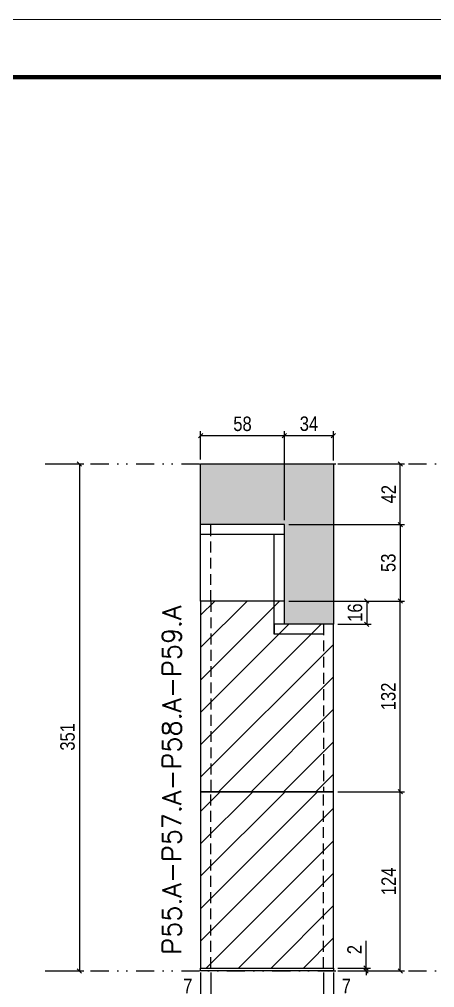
# Model space of a CAD drawing. Extents: x 28748 to 35002, y 14885 to 43501.
# Drawn here: x 29146 to 29433, y 32493 to 33164 of the extents above; entities that cross this region are included whole.
import ezdxf

# ---------------------------------------------------------------- set-up
doc = ezdxf.new("R2010")
doc.units = 0
for name, pattern in [('DASHED', [0.75, 0.5, -0.25]), ('DIVIDE2', [0.625, 0.25, -0.125, 0, -0.125, 0, -0.125]), ('HIDDEN', [0.375, 0.25, -0.125])]:
    doc.linetypes.add(name, pattern=pattern)
for name, color, linetype in [('COTA', 241, 'Continuous'), ('FUNDOS', 1, 'Continuous'), ('Nível', 160, 'Continuous'), ('Painéis', 200, 'Continuous'), ('SARR_2.2x7', 40, 'Continuous'), ('Sarrafo de Pressão', 42, 'HIDDEN')]:
    doc.layers.add(name, color=color, linetype=linetype)
for name, color, linetype, lineweight in [('Folhas', 255, 'Continuous', 9), ('Hachura', 251, 'Continuous', 9), ('SARRAFO DE PRESSAO', 251, 'DASHED', 9), ('Texto Seção', 7, 'Continuous', 15)]:
    doc.layers.add(name, color=color, linetype=linetype, lineweight=lineweight)
doc.styles.add('COTA TECNICA', font='techl___.ttf', dxfattribs={"height": 10})
doc.styles.add('COTA TECNICA-50', font='techl___.ttf', dxfattribs={"height": 10})
doc.styles.add('REGUA-120', font='ROMANS.shx', dxfattribs={"height": 15})
doc.dimstyles.new('COTA PAINEL-50', dxfattribs={"dimtxt": 10, "dimasz": 3, "dimexe": 3, "dimexo": 3, "dimgap": 3, "dimtad": 1, "dimdec": 1, "dimzin": 12, "dimdsep": 46, "dimtxsty": 'COTA TECNICA-50', "dimblk1": 'OBLIQUE', "dimblk2": 'OBLIQUE', "dimsah": 1, "dimcen": 0.9, "dimclrd": 4, "dimclre": 4, "dimclrt": 240, "dimadec": 1, "dimazin": 3, "dimtfac": 1, "dimtdec": 1, "dimtmove": 0, "dimatfit": 3, "dimfxl": 1, "dimtolj": 1, "dimtzin": 12, "dimarcsym": 0})
doc.dimstyles.new('PAINEL', dxfattribs={"dimtxt": 10, "dimasz": 3, "dimexe": 3, "dimexo": 3, "dimgap": 3, "dimtad": 1, "dimdec": 1, "dimzin": 12, "dimdsep": 46, "dimtxsty": 'COTA TECNICA', "dimblk1": 'OBLIQUE', "dimblk2": 'OBLIQUE', "dimsah": 1, "dimcen": 0.9, "dimclrd": 4, "dimclre": 4, "dimclrt": 240, "dimadec": 1, "dimazin": 3, "dimtfac": 1, "dimtdec": 1, "dimtmove": 0, "dimatfit": 3, "dimfxl": 1, "dimtolj": 1, "dimtzin": 12, "dimarcsym": 0})

# ---------------------------------------------------------------- blocks, each defined once
blk = doc.blocks.new('9999999999')
at = {"layer": 'Folhas'}
blk.add_lwpolyline([(98138.98, 34190.21), (99623.98, 34190.21), (99623.98, 35240.21), (98138.98, 35240.21)], close=True, dxfattribs=at)
at = {"layer": 'Folhas', "color": 30, "const_width": 3}
blk.add_lwpolyline([(98213.98, 34230.21), (99583.98, 34230.21), (99583.98, 35200.21), (98213.98, 35200.21)], close=True, dxfattribs=at)
blk = doc.blocks.new('_Oblique')
at = {"color": 0, "linetype": 'ByBlock', "lineweight": -2}
blk.add_line((-0.5, -0.5), (0.5, 0.5), dxfattribs=at)
blk = doc.blocks.new('*D1681')
at = {"layer": 'COTA', "color": 4, "linetype": 'ByBlock', "lineweight": -2, "transparency": 16777216}
for p, q in [((29166.65, 32855.85), (29190.36, 32855.85)), ((29187.36, 32855.85), (29187.36, 32504.85)), ((29166.65, 32504.85), (29190.36, 32504.85))]:
    blk.add_line(p, q, dxfattribs=at)
at = {"layer": 'Defpoints', "color": 0, "linetype": 'ByBlock', "transparency": 16777216}
for p in [(29163.65, 32855.85), (29163.65, 32504.85), (29187.36, 32504.85)]:
    blk.add_point(p, dxfattribs=at)
at = {"layer": 'COTA', "color": 4, "linetype": 'ByBlock', "lineweight": -2, "transparency": 16777216, "xscale": 3, "yscale": 3, "zscale": 3}
for p, rotation in [((29187.36, 32855.85), 90), ((29187.36, 32504.85), 270)]:
    blk.add_blockref('_Oblique', p, dxfattribs=dict(at, rotation=rotation))
at = {"layer": 'COTA', "color": 240, "linetype": 'ByBlock', "transparency": 16777216, "insert": (29179.14, 32666.85), "char_height": 10, "attachment_point": 5, "rotation": 90, "style": 'COTA TECNICA'}
blk.add_mtext('\\A1;351', dxfattribs=at)
blk = doc.blocks.new('*D724')
at = {"layer": 'COTA', "color": 4, "lineweight": -2, "transparency": 16777216}
for p, q in [((29271.26, 32503.85), (29271.26, 32449.68)), ((29363.26, 32503.85), (29363.26, 32449.68)), ((29271.26, 32452.68), (29363.26, 32452.68))]:
    blk.add_line(p, q, dxfattribs=at)
at = {"layer": 'Defpoints', "color": 0, "transparency": 16777216}
for p in [(29271.26, 32506.85), (29363.26, 32506.85), (29363.26, 32452.68)]:
    blk.add_point(p, dxfattribs=at)
at = {"layer": 'COTA', "color": 4, "lineweight": -2, "transparency": 16777216, "xscale": 3, "yscale": 3, "zscale": 3, "rotation": 180}
blk.add_blockref('_Oblique', (29271.26, 32452.68), dxfattribs=at)
at = {"layer": 'COTA', "color": 4, "lineweight": -2, "transparency": 16777216, "xscale": 3, "yscale": 3, "zscale": 3}
blk.add_blockref('_Oblique', (29363.26, 32452.68), dxfattribs=at)
at = {"layer": 'COTA', "color": 240, "transparency": 16777216, "insert": (29317.26, 32460.76), "char_height": 10, "attachment_point": 5, "style": 'COTA TECNICA'}
blk.add_mtext('\\A1;92', dxfattribs=at)
blk = doc.blocks.new('*D725')
at = {"layer": 'COTA', "color": 4, "lineweight": -2, "transparency": 16777216}
for p, q in [((29366.26, 32628.85), (29412.5, 32628.85)), ((29409.5, 32504.85), (29409.5, 32628.85)), ((29366.26, 32504.85), (29412.5, 32504.85))]:
    blk.add_line(p, q, dxfattribs=at)
at = {"layer": 'Defpoints', "color": 0, "transparency": 16777216}
for p in [(29363.26, 32628.85), (29409.5, 32628.85), (29363.26, 32504.85)]:
    blk.add_point(p, dxfattribs=at)
at = {"layer": 'COTA', "color": 4, "lineweight": -2, "transparency": 16777216, "xscale": 3, "yscale": 3, "zscale": 3}
for p, rotation in [((29409.5, 32628.85), 90), ((29409.5, 32504.85), 270)]:
    blk.add_blockref('_Oblique', p, dxfattribs=dict(at, rotation=rotation))
at = {"layer": 'COTA', "color": 240, "transparency": 16777216, "insert": (29401.43, 32566.85), "char_height": 10, "attachment_point": 5, "rotation": 90, "style": 'COTA TECNICA-50'}
blk.add_mtext('\\A1;124', dxfattribs=at)
blk = doc.blocks.new('*D726')
at = {"layer": 'COTA', "color": 4, "lineweight": -2, "transparency": 16777216}
for p, q in [((29385.79, 32506.85), (29385.79, 32525.65)), ((29366.26, 32506.85), (29388.79, 32506.85)), ((29366.26, 32504.85), (29388.79, 32504.85)), ((29385.79, 32504.85), (29385.79, 32506.85)), ((29385.79, 32504.85), (29385.79, 32501.85))]:
    blk.add_line(p, q, dxfattribs=at)
at = {"layer": 'Defpoints', "color": 0, "transparency": 16777216}
for p in [(29363.26, 32506.85), (29363.26, 32504.85), (29385.79, 32504.85)]:
    blk.add_point(p, dxfattribs=at)
at = {"layer": 'COTA', "color": 4, "lineweight": -2, "transparency": 16777216, "xscale": 3, "yscale": 3, "zscale": 3}
for p, rotation in [((29385.79, 32506.85), 270), ((29385.79, 32504.85), 90)]:
    blk.add_blockref('_Oblique', p, dxfattribs=dict(at, rotation=rotation))
at = {"layer": 'COTA', "color": 240, "transparency": 16777216, "insert": (29377.79, 32519.6), "char_height": 10, "attachment_point": 5, "rotation": 90, "style": 'COTA TECNICA-50'}
blk.add_mtext('\\A1;2', dxfattribs=at)
blk = doc.blocks.new('*D727')
at = {"layer": 'COTA', "color": 4, "lineweight": -2, "transparency": 16777216}
for p, q in [((29278.26, 32503.85), (29278.26, 32483.34)), ((29271.26, 32501.85), (29271.26, 32483.34)), ((29271.26, 32486.34), (29256.53, 32486.34)), ((29278.26, 32486.34), (29271.26, 32486.34))]:
    blk.add_line(p, q, dxfattribs=at)
at = {"layer": 'Defpoints', "color": 0, "transparency": 16777216}
for p in [(29271.26, 32504.85), (29278.26, 32506.85), (29271.26, 32486.34)]:
    blk.add_point(p, dxfattribs=at)
at = {"layer": 'COTA', "color": 4, "lineweight": -2, "transparency": 16777216, "xscale": 3, "yscale": 3, "zscale": 3, "rotation": 180}
blk.add_blockref('_Oblique', (29271.26, 32486.34), dxfattribs=at)
at = {"layer": 'COTA', "color": 4, "lineweight": -2, "transparency": 16777216, "xscale": 3, "yscale": 3, "zscale": 3}
blk.add_blockref('_Oblique', (29278.26, 32486.34), dxfattribs=at)
at = {"layer": 'COTA', "color": 240, "transparency": 16777216, "insert": (29262.39, 32494.41), "char_height": 10, "attachment_point": 5, "style": 'COTA TECNICA-50'}
blk.add_mtext('\\A1;7', dxfattribs=at)
blk = doc.blocks.new('*D728')
at = {"layer": 'COTA', "color": 4, "lineweight": -2, "transparency": 16777216}
for p, q in [((29356.26, 32503.85), (29356.26, 32483.34)), ((29363.26, 32501.85), (29363.26, 32483.34)), ((29356.26, 32486.34), (29363.26, 32486.34)), ((29363.26, 32486.34), (29377.99, 32486.34))]:
    blk.add_line(p, q, dxfattribs=at)
at = {"layer": 'Defpoints', "color": 0, "transparency": 16777216}
for p in [(29356.26, 32506.85), (29363.26, 32504.85), (29363.26, 32486.34)]:
    blk.add_point(p, dxfattribs=at)
at = {"layer": 'COTA', "color": 4, "lineweight": -2, "transparency": 16777216, "xscale": 3, "yscale": 3, "zscale": 3, "rotation": 180}
blk.add_blockref('_Oblique', (29356.26, 32486.34), dxfattribs=at)
at = {"layer": 'COTA', "color": 4, "lineweight": -2, "transparency": 16777216, "xscale": 3, "yscale": 3, "zscale": 3}
blk.add_blockref('_Oblique', (29363.26, 32486.34), dxfattribs=at)
at = {"layer": 'COTA', "color": 240, "transparency": 16777216, "insert": (29372.13, 32494.41), "char_height": 10, "attachment_point": 5, "style": 'COTA TECNICA-50'}
blk.add_mtext('\\A1;7', dxfattribs=at)
blk = doc.blocks.new('*D1671')
at = {"layer": 'Defpoints', "color": 0, "linetype": 'ByBlock', "transparency": 16777216}
for p in [(29363.26, 32760.85), (29409.5, 32760.85), (29363.26, 32628.85)]:
    blk.add_point(p, dxfattribs=at)
at = {"layer": 'FUNDOS', "color": 4, "linetype": 'ByBlock', "lineweight": -2, "transparency": 16777216}
for p, q in [((29366.26, 32760.85), (29412.5, 32760.85)), ((29409.5, 32628.85), (29409.5, 32760.85)), ((29366.26, 32628.85), (29412.5, 32628.85))]:
    blk.add_line(p, q, dxfattribs=at)
at = {"layer": 'FUNDOS', "color": 4, "linetype": 'ByBlock', "lineweight": -2, "transparency": 16777216, "xscale": 3, "yscale": 3, "zscale": 3}
for p, rotation in [((29409.5, 32760.85), 90), ((29409.5, 32628.85), 270)]:
    blk.add_blockref('_Oblique', p, dxfattribs=dict(at, rotation=rotation))
at = {"layer": 'FUNDOS', "color": 240, "linetype": 'ByBlock', "transparency": 16777216, "insert": (29401.28, 32694.85), "char_height": 10, "attachment_point": 5, "rotation": 90, "style": 'COTA TECNICA'}
blk.add_mtext('\\A1;132', dxfattribs=at)
blk = doc.blocks.new('*D1278')
at = {"layer": 'COTA', "color": 4, "lineweight": -2, "transparency": 16777216}
for p, q in [((29332.26, 32813.85), (29412.5, 32813.85)), ((29409.5, 32813.85), (29409.5, 32760.85)), ((29366.26, 32760.85), (29412.5, 32760.85))]:
    blk.add_line(p, q, dxfattribs=at)
at = {"layer": 'Defpoints', "color": 0, "transparency": 16777216}
for p in [(29329.26, 32813.85), (29363.26, 32760.85), (29409.5, 32760.85)]:
    blk.add_point(p, dxfattribs=at)
at = {"layer": 'COTA', "color": 4, "lineweight": -2, "transparency": 16777216, "xscale": 3, "yscale": 3, "zscale": 3}
for p, rotation in [((29409.5, 32813.85), 90), ((29409.5, 32760.85), 270)]:
    blk.add_blockref('_Oblique', p, dxfattribs=dict(at, rotation=rotation))
at = {"layer": 'COTA', "color": 240, "transparency": 16777216, "insert": (29401.28, 32787.35), "char_height": 10, "attachment_point": 5, "rotation": 90, "style": 'COTA TECNICA-50'}
blk.add_mtext('\\A1;53', dxfattribs=at)
blk = doc.blocks.new('*D2050')
at = {"layer": 'COTA', "color": 4, "lineweight": -2, "transparency": 16777216}
for p, q in [((29332.26, 32760.85), (29389.33, 32760.85)), ((29386.33, 32760.85), (29386.33, 32744.85)), ((29366.26, 32744.85), (29389.33, 32744.85))]:
    blk.add_line(p, q, dxfattribs=at)
at = {"layer": 'Defpoints', "color": 0, "transparency": 16777216}
for p in [(29329.26, 32760.85), (29363.26, 32744.85), (29386.33, 32744.85)]:
    blk.add_point(p, dxfattribs=at)
at = {"layer": 'COTA', "color": 4, "lineweight": -2, "transparency": 16777216, "xscale": 3, "yscale": 3, "zscale": 3}
for p, rotation in [((29386.33, 32760.85), 90), ((29386.33, 32744.85), 270)]:
    blk.add_blockref('_Oblique', p, dxfattribs=dict(at, rotation=rotation))
at = {"layer": 'COTA', "color": 240, "transparency": 16777216, "insert": (29378.22, 32752.85), "char_height": 10, "attachment_point": 5, "rotation": 90, "style": 'COTA TECNICA-50'}
blk.add_mtext('\\A1;16', dxfattribs=at)
blk = doc.blocks.new('*D1279')
at = {"layer": 'COTA', "color": 4, "lineweight": -2, "transparency": 16777216}
for p, q in [((29329.26, 32816.85), (29329.26, 32878.39)), ((29329.26, 32875.39), (29363.26, 32875.39)), ((29363.26, 32858.12), (29363.26, 32878.39))]:
    blk.add_line(p, q, dxfattribs=at)
at = {"layer": 'Defpoints', "color": 0, "transparency": 16777216}
for p in [(29363.26, 32875.39), (29363.26, 32855.12), (29329.26, 32813.85)]:
    blk.add_point(p, dxfattribs=at)
at = {"layer": 'COTA', "color": 4, "lineweight": -2, "transparency": 16777216, "xscale": 3, "yscale": 3, "zscale": 3, "rotation": 180}
blk.add_blockref('_Oblique', (29329.26, 32875.39), dxfattribs=at)
at = {"layer": 'COTA', "color": 4, "lineweight": -2, "transparency": 16777216, "xscale": 3, "yscale": 3, "zscale": 3}
blk.add_blockref('_Oblique', (29363.26, 32875.39), dxfattribs=at)
at = {"layer": 'COTA', "color": 240, "transparency": 16777216, "insert": (29346.26, 32883.61), "char_height": 10, "attachment_point": 5, "style": 'COTA TECNICA-50'}
blk.add_mtext('\\A1;34', dxfattribs=at)
blk = doc.blocks.new('*D2170')
at = {"layer": 'COTA', "color": 4, "lineweight": -2, "transparency": 16777216}
for p, q in [((29366.26, 32855.85), (29412.5, 32855.85)), ((29409.5, 32813.85), (29409.5, 32855.85)), ((29332.26, 32813.85), (29412.5, 32813.85))]:
    blk.add_line(p, q, dxfattribs=at)
at = {"layer": 'Defpoints', "color": 0, "transparency": 16777216}
for p in [(29363.26, 32855.85), (29409.5, 32855.85), (29329.26, 32813.85)]:
    blk.add_point(p, dxfattribs=at)
at = {"layer": 'COTA', "color": 4, "lineweight": -2, "transparency": 16777216, "xscale": 3, "yscale": 3, "zscale": 3}
for p, rotation in [((29409.5, 32855.85), 90), ((29409.5, 32813.85), 270)]:
    blk.add_blockref('_Oblique', p, dxfattribs=dict(at, rotation=rotation))
at = {"layer": 'COTA', "color": 240, "transparency": 16777216, "insert": (29401.43, 32834.85), "char_height": 10, "attachment_point": 5, "rotation": 90, "style": 'COTA TECNICA'}
blk.add_mtext('\\A1;42', dxfattribs=at)
blk = doc.blocks.new('*D2171')
at = {"layer": 'COTA', "color": 4, "lineweight": -2, "transparency": 16777216}
for p, q in [((29271.26, 32858.85), (29271.26, 32878.39)), ((29271.26, 32875.39), (29329.26, 32875.39)), ((29329.26, 32816.85), (29329.26, 32878.39))]:
    blk.add_line(p, q, dxfattribs=at)
at = {"layer": 'Defpoints', "color": 0, "transparency": 16777216}
for p in [(29329.26, 32875.39), (29271.26, 32855.85), (29329.26, 32813.85)]:
    blk.add_point(p, dxfattribs=at)
at = {"layer": 'COTA', "color": 4, "lineweight": -2, "transparency": 16777216, "xscale": 3, "yscale": 3, "zscale": 3, "rotation": 180}
blk.add_blockref('_Oblique', (29271.26, 32875.39), dxfattribs=at)
at = {"layer": 'COTA', "color": 4, "lineweight": -2, "transparency": 16777216, "xscale": 3, "yscale": 3, "zscale": 3}
blk.add_blockref('_Oblique', (29329.26, 32875.39), dxfattribs=at)
at = {"layer": 'COTA', "color": 240, "transparency": 16777216, "insert": (29300.26, 32883.52), "char_height": 10, "attachment_point": 5, "style": 'COTA TECNICA'}
blk.add_mtext('\\A1;58', dxfattribs=at)

msp = doc.modelspace()

# ---------------------------------------------------------------- hatches: boundary and pattern name
at = {"layer": 'COTA', "linetype": 'ByBlock'}
h = msp.add_hatch(dxfattribs=at)
h.set_pattern_fill('AR-CONC', color=256, scale=0.03)
h.paths.add_polyline_path([(29363.26, 32855.85), (29271.26, 32855.85), (29271.26, 32813.85), (29329.26, 32813.85), (29329.26, 32786.85), (29329.26, 32744.85), (29363.26, 32744.85)])
at = {"layer": 'Hachura', "linetype": 'ByBlock'}
h = msp.add_hatch(dxfattribs=at)
h.set_pattern_fill('ANSI31', color=256, scale=5)
h.paths.add_polyline_path([(29363.26, 32744.85), (29329.26, 32744.85), (29329.26, 32760.85), (29271.26, 32760.85), (29271.26, 32628.85), (29363.26, 32628.85)])
h = msp.add_hatch(dxfattribs=at)
h.set_pattern_fill('ANSI31', color=256, scale=5)
h.set_pattern_definition([(45, (-101947.6, 1369.089), (-11.2253202, 11.2253202), [])])
h.paths.add_polyline_path([(29363.26, 32628.85), (29271.26, 32628.85), (29271.26, 32506.85), (29363.26, 32506.85)])

# ---------------------------------------------------------------- linework, layer by layer
at = {"layer": 'COTA', "linetype": 'ByBlock'}
for p, q in [((29271.26, 32855.85), (29363.26, 32855.85)), ((29271.26, 32813.85), (29271.26, 32855.85)), ((29363.26, 32855.85), (29363.26, 32744.85))]:
    msp.add_line(p, q, dxfattribs=at)
at = {"layer": 'Nível', "color": 4, "linetype": 'DIVIDE2', "ltscale": 50}
for p, q in [((29163.65, 32855.85), (30193.34, 32855.85)), ((29163.65, 32504.85), (30193.34, 32504.85))]:
    msp.add_line(p, q, dxfattribs=at)
at = {"layer": 'Painéis'}
for p, q in [((29329.26, 32813.85), (29271.26, 32813.85)), ((29271.26, 32786.85), (29271.26, 32813.85)), ((29329.26, 32786.85), (29329.26, 32813.85)), ((29271.26, 32760.85), (29271.26, 32786.85)), ((29329.26, 32744.85), (29329.26, 32786.85)), ((29363.26, 32744.85), (29329.26, 32744.85))]:
    msp.add_line(p, q, dxfattribs=at)
msp.add_lwpolyline([(29329.26, 32760.85), (29271.26, 32760.85), (29271.26, 32628.85), (29363.26, 32628.85), (29363.26, 32744.85)], dxfattribs=at)
for points in [[(29271.26, 32506.85), (29363.26, 32506.85), (29363.26, 32628.85), (29271.26, 32628.85)], [(29271.26, 32506.85), (29363.26, 32506.85), (29363.26, 32504.85), (29271.26, 32504.85)]]:
    msp.add_lwpolyline(points, close=True, dxfattribs=at)
at = {"layer": 'SARR_2.2x7'}
for p, q in [((29329.26, 32806.85), (29271.26, 32806.85)), ((29322.26, 32786.85), (29322.26, 32806.85)), ((29322.26, 32737.85), (29322.26, 32786.85)), ((29329.26, 32744.85), (29322.26, 32744.85)), ((29322.26, 32744.85), (29322.26, 32737.85)), ((29356.26, 32737.85), (29322.26, 32737.85))]:
    msp.add_line(p, q, dxfattribs=at)
at = {"layer": 'Sarrafo de Pressão', "ltscale": 30}
for p, q in [((29278.26, 32760.85), (29278.26, 32813.85)), ((29278.26, 32760.85), (29278.26, 32628.85)), ((29356.26, 32744.85), (29356.26, 32628.85)), ((29278.26, 32506.85), (29278.26, 32628.85)), ((29356.26, 32506.85), (29356.26, 32628.85))]:
    msp.add_line(p, q, dxfattribs=at)

# ---------------------------------------------------------------- block references
at = {"layer": 'SARRAFO DE PRESSAO', "color": 6, "linetype": 'ByBlock'}
msp.add_blockref('9999999999', (-69390.64, -2076.64), dxfattribs=at)

# ---------------------------------------------------------------- texts
at = {"layer": 'Texto Seção', "insert": (29257.79, 32516.1), "char_height": 13, "width": 285.3299, "attachment_point": 7, "rotation": 90, "style": 'REGUA-120'}
msp.add_mtext('P55.A-P57.A-P58.A-P59.A', dxfattribs=at)

# ---------------------------------------------------------------- dimensions: what is measured, and where the dimension line sits
at = {"layer": 'COTA'}
for base, p1, p2, dimstyle, picture, middle in [((29329.26, 32875.39), (29271.26, 32855.85), (29329.26, 32813.85), 'PAINEL', '*D2171', (29300.26, 32883.52)), ((29363.26, 32875.39), (29329.26, 32813.85), (29363.26, 32855.12), 'COTA PAINEL-50', '*D1279', (29346.26, 32883.61)), ((29363.26, 32486.34), (29356.26, 32506.85), (29363.26, 32504.85), 'COTA PAINEL-50', '*D728', (29372.13, 32494.41))]:
    dim = msp.add_linear_dim(base=base, p1=p1, p2=p2, dimstyle=dimstyle, dxfattribs=at)
    dim.commit()
    dim.dimension.update_dxf_attribs({"geometry": picture, "text_midpoint": middle})
at = {"layer": 'COTA', "linetype": 'ByBlock'}
dim = msp.add_linear_dim(base=(29187.36, 32504.85), p1=(29163.65, 32855.85), p2=(29163.65, 32504.85), angle=90, dimstyle='PAINEL', dxfattribs=at)
dim.commit()
dim.dimension.update_dxf_attribs({"geometry": '*D1681', "text_midpoint": (29187.36, 32666.85), "dimtype": 160})
at = {"layer": 'COTA'}
for base, p1, p2, angle, dimstyle, picture, middle in [((29409.5, 32855.85), (29329.26, 32813.85), (29363.26, 32855.85), 90, 'PAINEL', '*D2170', (29401.43, 32834.85)), ((29409.5, 32760.85), (29329.26, 32813.85), (29363.26, 32760.85), 90, 'COTA PAINEL-50', '*D1278', (29401.28, 32787.35)), ((29409.5, 32628.85), (29363.26, 32504.85), (29363.26, 32628.85), 90, 'COTA PAINEL-50', '*D725', (29401.43, 32566.85)), ((29271.26, 32486.34), (29278.26, 32506.85), (29271.26, 32504.85), 180, 'COTA PAINEL-50', '*D727', (29262.39, 32494.41))]:
    dim = msp.add_linear_dim(base=base, p1=p1, p2=p2, angle=angle, dimstyle=dimstyle, dxfattribs=at)
    dim.commit()
    dim.dimension.update_dxf_attribs({"geometry": picture, "text_midpoint": middle})
for base, p1, p2, picture, middle in [((29386.33, 32744.85), (29329.26, 32760.85), (29363.26, 32744.85), '*D2050', (29386.33, 32752.85)), ((29385.79, 32504.85), (29363.26, 32506.85), (29363.26, 32504.85), '*D726', (29385.79, 32519.6))]:
    dim = msp.add_linear_dim(base=base, p1=p1, p2=p2, angle=90, dimstyle='COTA PAINEL-50', dxfattribs=at)
    dim.commit()
    dim.dimension.update_dxf_attribs({"geometry": picture, "text_midpoint": middle, "dimtype": 160})
dim = msp.add_linear_dim(base=(29363.26, 32452.68), p1=(29271.26, 32506.85), p2=(29363.26, 32506.85), dimstyle='PAINEL', override={"dimarcsym": 2}, dxfattribs=at)
dim.commit()
dim.dimension.update_dxf_attribs({"geometry": '*D724', "text_midpoint": (29317.26, 32460.76)})
at = {"layer": 'FUNDOS', "linetype": 'ByBlock'}
dim = msp.add_linear_dim(base=(29409.5, 32760.85), p1=(29363.26, 32628.85), p2=(29363.26, 32760.85), angle=90, dimstyle='PAINEL', dxfattribs=at)
dim.commit()
dim.dimension.update_dxf_attribs({"geometry": '*D1671', "text_midpoint": (29401.28, 32694.85)})

doc.saveas('drawing.dxf')
